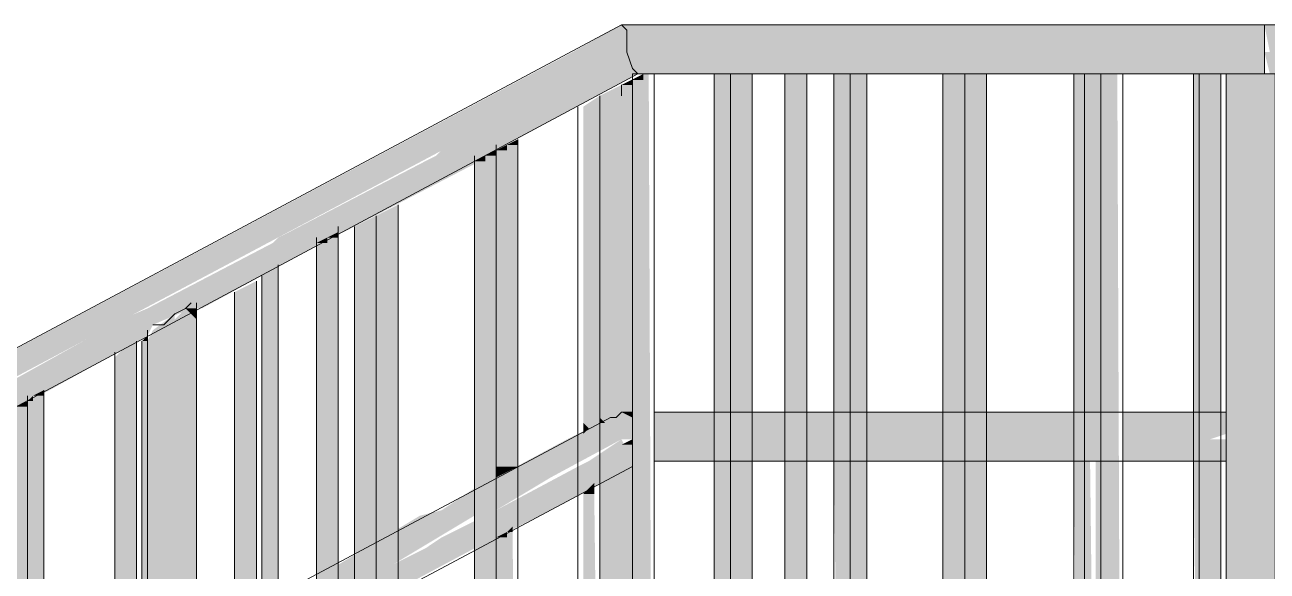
# Model space of a CAD drawing. Header units: millimetres. Extents: x -11345 to 411485, y -9810 to 73012.
# Drawn here: x 115093 to 116058, y -1124 to -700 of the extents above; entities that cross this region are included whole.
import ezdxf

# ---------------------------------------------------------------- set-up
doc = ezdxf.new("R2010")
doc.units = ezdxf.units.MM
doc.layers.add('PDF _Ограждение', color=7, linetype='Continuous', true_color=0x7f7f7f)

msp = doc.modelspace()

# ---------------------------------------------------------------- hatches: boundary and pattern name
at = {"layer": 'PDF _Ограждение', "transparency": 33554559}
for points in [[(115382.74295, -840.15664), (115348.88211, -857.08706), (115348.88211, -1111.04343), (115382.74295, -1094.113)], [(115281.16041, -890.94791), (115276.9278, -895.18052), (115276.9278, -1149.13688), (115281.16041, -1144.90428), (115289.62562, -1140.67167), (115289.62562, -886.71531)], [(115272.6952, -899.41313), (115255.76477, -907.87834), (115255.76477, -1161.8347), (115272.6952, -1153.36949)], [(115171.11265, -950.2044), (115162.64744, -958.66961), (115162.64744, -1208.39337), (115171.11265, -1208.39337), (115179.57786, -1204.16076), (115179.57786, -945.97179)]]:
    msp.add_hatch(color=256, dxfattribs=at).paths.add_polyline_path(points)

# ---------------------------------------------------------------- linework, layer by layer
at = {"layer": 'PDF _Ограждение', "color": 7, "lineweight": 9}
for points in [[(114358.45229, -1386.16282), (115568.97762, -738.5741), (116055.72732, -738.5741), (116055.72732, -721.64367), (116055.72732, -700.48064), (115556.2798, -700.48064), (114358.45229, -1339.60415), (114358.45229, -1343.83676), (114358.45229, -1348.06937), (114358.45229, -1352.30197), (114358.45229, -1356.53458), (114358.45229, -1360.76718), (114358.45229, -1369.2324), (114358.45229, -1373.465), (114358.45229, -1377.69761), (114358.45229, -1381.93022), (114278.03277, -1381.93022), (114278.03277, -1360.76718), (114278.03277, -1339.60415)], [(115568.97762, -738.5741), (115564.74501, -734.34149), (115560.51241, -721.64367), (115560.51241, -704.71325), (115556.2798, -700.48064)], [(116064.19253, -738.5741), (116195.40331, -738.5741), (116195.40331, -721.64367), (116195.40331, -700.48064), (116055.72732, -700.48064)], [(116026.09907, -1889.84294), (116026.09907, -738.5741), (116043.0295, -738.5741), (116064.19253, -738.5741), (116064.19253, -1889.84294)], [(115458.92986, -793.59797), (115458.92986, -1851.74949), (115454.69726, -1851.74949), (115454.69726, -1855.98209), (115450.46465, -1855.98209), (115446.23204, -1860.2147), (115441.99944, -1860.2147), (115441.99944, -802.06319)], [(115336.18429, -857.08706), (115336.18429, -1919.47118), (115331.95168, -1919.47118), (115327.71907, -1923.70379), (115323.48647, -1923.70379), (115319.25386, -1927.9364), (115319.25386, -865.55228)], [(115226.13653, -916.34355), (115226.13653, -2076.07761), (115221.90392, -2080.31021), (115217.67132, -2080.31021), (115209.20611, -2088.77543), (115200.74089, -2093.00803), (115192.27568, -2093.00803), (115188.04308, -2097.24064), (115188.04308, -937.50658)], [(115192.27568, -933.27397), (115200.74089, -933.27397), (115209.20611, -924.80876), (115217.67132, -920.57616), (115221.90392, -916.34355)], [(115094.92574, -988.29785), (115094.92574, -2046.44936), (115090.69314, -2046.44936), (115090.69314, -2050.68197), (115086.46053, -2050.68197), (115082.22792, -2054.91458), (115077.99532, -2054.91458), (115077.99532, -996.76306)]]:
    msp.add_lwpolyline(points, dxfattribs=at)
for points in [[(115564.74501, -738.5741), (115573.21023, -738.5741), (115581.67544, -738.5741), (115581.67544, -1800.95821), (115573.21023, -1800.95821), (115564.74501, -1800.95821)], [(115683.25798, -738.5741), (115691.7232, -738.5741), (115700.18841, -738.5741), (115700.18841, -1800.95821), (115691.7232, -1800.95821), (115683.25798, -1800.95821)], [(115806.00356, -738.5741), (115814.46877, -738.5741), (115822.93398, -738.5741), (115822.93398, -1800.95821), (115814.46877, -1800.95821), (115806.00356, -1800.95821)], [(115928.74913, -738.5741), (115937.21435, -738.5741), (115945.67956, -738.5741), (115945.67956, -1800.95821), (115937.21435, -1800.95821), (115928.74913, -1800.95821)], [(115547.81459, -1005.22828), (115552.0472, -1005.22828), (115556.2798, -1000.99567), (115560.51241, -1000.99567), (115564.74501, -1000.99567), (115560.51241, -1000.99567), (115556.2798, -1000.99567), (115552.0472, -1005.22828)]]:
    msp.add_lwpolyline(points, close=True, dxfattribs=at)
at = {"layer": 'PDF _Ограждение', "lineweight": 0}
for points in [[(115573.21023, -742.8067), (115564.74501, -742.8067), (115573.21023, -742.8067)], [(115814.46877, -738.5741), (115568.97762, -738.5741), (115814.46877, -738.5741)], [(115556.2798, -755.50452), (115556.2798, -747.03931), (115556.2798, -755.50452)], [(115683.25798, -1000.99567), (115585.90804, -1000.99567), (115683.25798, -1000.99567)]]:
    msp.add_lwpolyline(points, dxfattribs=at)
at = {"layer": 'PDF _Ограждение', "color": 7, "lineweight": 9, "ltscale": 3.59821}
for points in [[(115628.2341, -738.5741), (115628.2341, -1800.95821)], [(115640.93192, -1800.95821), (115640.93192, -738.5741)], [(115657.86235, -738.5741), (115657.86235, -1800.95821)], [(115721.35144, -738.5741), (115721.35144, -1800.95821)], [(115734.04926, -1800.95821), (115734.04926, -738.5741)], [(115746.74707, -738.5741), (115746.74707, -1800.95821)], [(115822.93398, -1800.95821), (115822.93398, -738.5741)], [(115839.86441, -738.5741), (115839.86441, -1800.95821)], [(115907.5861, -738.5741), (115907.5861, -1800.95821)], [(115916.05132, -1800.95821), (115916.05132, -738.5741)], [(116000.70344, -738.5741), (116000.70344, -1800.95821)], [(116004.93604, -1800.95821), (116004.93604, -738.5741)], [(116021.86647, -738.5741), (116021.86647, -1800.95821)]]:
    msp.add_lwpolyline(points, dxfattribs=at)
at = {"layer": 'PDF _Ограждение', "color": 7, "lineweight": 9, "ltscale": 3.555878}
for points in [[(115539.34938, -1898.30815), (115539.34938, -755.50452)], [(115522.41895, -763.96973), (115522.41895, -1919.47118)], [(115475.86029, -789.36537), (115475.86029, -1843.28427)], [(115441.99944, -806.29579), (115441.99944, -1860.2147)], [(115382.74295, -840.15664), (115382.74295, -1894.07555)], [(115348.88211, -857.08706), (115348.88211, -1911.00597)], [(115336.18429, -1919.47118), (115336.18429, -861.31967)], [(115319.25386, -869.78488), (115319.25386, -1927.9364)], [(115289.62562, -886.71531), (115289.62562, -1940.63421)], [(115276.9278, -1949.09943), (115276.9278, -895.18052)], [(115272.6952, -1953.33203), (115272.6952, -899.41313)], [(115255.76477, -907.87834), (115255.76477, -1961.79724)], [(115226.13653, -2076.07761), (115226.13653, -920.57616)], [(115162.64744, -954.437), (115162.64744, -2012.58852)], [(115179.57786, -1999.8907), (115179.57786, -945.97179)], [(115183.81047, -1999.8907), (115183.81047, -945.97179)], [(115107.62356, -984.06525), (115107.62356, -2037.98415)]]:
    msp.add_lwpolyline(points, dxfattribs=at)
msp.add_lwpolyline([(115365.81253, -848.62185), (115365.81253, -1902.54076)], close=True, dxfattribs=at)
at = {"layer": 'PDF _Ограждение', "color": 7, "lineweight": 9, "ltscale": 1.058297}
for points in [[(116026.09907, -1000.99567), (115581.67544, -1000.99567)], [(115581.67544, -1039.08913), (116026.09907, -1039.08913)]]:
    msp.add_lwpolyline(points, dxfattribs=at)
at = {"layer": 'PDF _Ограждение', "color": 7, "lineweight": 9, "ltscale": 1.212939}
for points in [[(115547.81459, -1005.22828), (114388.08053, -1623.18876)], [(114388.08053, -1669.74743), (115564.74501, -1043.32173)]]:
    msp.add_lwpolyline(points, dxfattribs=at)
at = {"layer": 'PDF _Ограждение', "lineweight": 0}
for points in [[(115564.74501, -1039.08913), (115564.74501, -1039.08913), (115564.74501, -1039.08913)], [(115458.92986, -1051.78694), (115458.92986, -1051.78694), (115458.92986, -1051.78694)], [(115458.92986, -1077.18258), (115458.92986, -1077.18258), (115458.92986, -1077.18258)], [(115458.92986, -1098.34561), (115458.92986, -1098.34561), (115458.92986, -1098.34561)]]:
    msp.add_lwpolyline(points, close=True, dxfattribs=at)
at = {"layer": 'PDF _Ограждение', "transparency": 33554559}
for points in [[(115556.2798, -700.48064), (115560.51241, -721.64367), (115518.18635, -721.64367)], [(116055.72732, -700.48064), (115556.2798, -700.48064), (115556.2798, -700.48064)], [(116055.72732, -700.48064), (115556.2798, -700.48064), (116055.72732, -721.64367)], [(115556.2798, -700.48064), (116055.72732, -721.64367), (115560.51241, -721.64367)], [(116195.40331, -700.48064), (116055.72732, -700.48064), (116055.72732, -700.48064)], [(116195.40331, -700.48064), (116055.72732, -700.48064), (116195.40331, -721.64367)], [(116055.72732, -700.48064), (116195.40331, -721.64367), (116059.95992, -721.64367)], [(115518.18635, -721.64367), (114396.54574, -1339.60415), (114358.45229, -1339.60415)], [(115560.51241, -721.64367), (115518.18635, -721.64367), (114396.54574, -1339.60415)], [(115560.51241, -721.64367), (115568.97762, -738.5741), (115526.65156, -738.5741)], [(116055.72732, -721.64367), (115560.51241, -721.64367), (116055.72732, -738.5741)], [(115560.51241, -721.64367), (116055.72732, -738.5741), (115568.97762, -738.5741)], [(116195.40331, -721.64367), (116055.72732, -721.64367), (116195.40331, -738.5741)], [(116055.72732, -721.64367), (116195.40331, -738.5741), (116059.95992, -738.5741)], [(115526.65156, -738.5741), (115458.92986, -797.83058), (115416.6038, -797.83058)], [(115568.97762, -738.5741), (115526.65156, -738.5741), (115458.92986, -797.83058)], [(115564.74501, -742.8067), (115564.74501, -747.03931), (115556.2798, -747.03931)], [(115573.21023, -738.5741), (115573.21023, -742.8067), (115564.74501, -742.8067)], [(115564.74501, -742.8067), (115573.21023, -742.8067), (115573.21023, -742.8067)], [(115573.21023, -742.8067), (115564.74501, -742.8067), (115573.21023, -1800.95821)], [(115564.74501, -742.8067), (115573.21023, -1800.95821), (115564.74501, -1800.95821)], [(115814.46877, -738.5741), (115814.46877, -738.5741), (115568.97762, -738.5741)], [(115814.46877, -738.5741), (115568.97762, -738.5741), (116055.72732, -738.5741)], [(115568.97762, -738.5741), (115814.46877, -738.5741), (115810.23616, -738.5741)], [(115577.44283, -738.5741), (115573.21023, -738.5741), (115581.67544, -1800.95821)], [(115573.21023, -738.5741), (115581.67544, -1800.95821), (115573.21023, -1800.95821)], [(115636.69932, -738.5741), (115628.2341, -738.5741), (115636.69932, -916.34355)], [(115628.2341, -738.5741), (115636.69932, -916.34355), (115628.2341, -916.34355)], [(115640.93192, -738.5741), (115636.69932, -738.5741), (115640.93192, -1000.99567)], [(115636.69932, -738.5741), (115640.93192, -1000.99567), (115636.69932, -1000.99567)], [(115649.39713, -738.5741), (115640.93192, -738.5741), (115649.39713, -1000.99567)], [(115640.93192, -738.5741), (115649.39713, -1000.99567), (115640.93192, -1000.99567)], [(115657.86235, -738.5741), (115649.39713, -738.5741), (115657.86235, -1000.99567)], [(115649.39713, -738.5741), (115657.86235, -1000.99567), (115649.39713, -1000.99567)], [(115691.7232, -738.5741), (115683.25798, -738.5741), (115691.7232, -1800.95821)], [(115683.25798, -738.5741), (115691.7232, -1800.95821), (115683.25798, -1800.95821)], [(115700.18841, -738.5741), (115691.7232, -738.5741), (115700.18841, -1800.95821)], [(115691.7232, -738.5741), (115700.18841, -1800.95821), (115691.7232, -1800.95821)], [(115729.81665, -738.5741), (115721.35144, -738.5741), (115729.81665, -1000.99567)], [(115721.35144, -738.5741), (115729.81665, -1000.99567), (115721.35144, -1000.99567)], [(115734.04926, -738.5741), (115729.81665, -738.5741), (115734.04926, -1000.99567)], [(115729.81665, -738.5741), (115734.04926, -1000.99567), (115729.81665, -1000.99567)], [(115738.28186, -738.5741), (115734.04926, -738.5741), (115738.28186, -818.99361)], [(115734.04926, -738.5741), (115738.28186, -818.99361), (115734.04926, -818.99361)], [(115746.74707, -738.5741), (115738.28186, -738.5741), (115746.74707, -1000.99567)], [(115738.28186, -738.5741), (115746.74707, -1000.99567), (115738.28186, -1000.99567)], [(115814.46877, -738.5741), (115806.00356, -738.5741), (115814.46877, -1800.95821)], [(115806.00356, -738.5741), (115814.46877, -1800.95821), (115806.00356, -1800.95821)], [(115822.93398, -738.5741), (115814.46877, -738.5741), (115822.93398, -1800.95821)], [(115814.46877, -738.5741), (115822.93398, -1800.95821), (115814.46877, -1800.95821)], [(115831.39919, -738.5741), (115822.93398, -738.5741), (115831.39919, -818.99361)], [(115822.93398, -738.5741), (115831.39919, -818.99361), (115822.93398, -818.99361)], [(115839.86441, -738.5741), (115831.39919, -738.5741), (115839.86441, -1000.99567)], [(115831.39919, -738.5741), (115839.86441, -1000.99567), (115831.39919, -1000.99567)], [(115916.05132, -738.5741), (115907.5861, -738.5741), (115916.05132, -818.99361)], [(115907.5861, -738.5741), (115916.05132, -818.99361), (115907.5861, -818.99361)], [(115924.51653, -738.5741), (115916.05132, -738.5741), (115924.51653, -1000.99567)], [(115916.05132, -738.5741), (115924.51653, -1000.99567), (115916.05132, -1000.99567)], [(115928.74913, -738.5741), (115924.51653, -738.5741), (115928.74913, -1000.99567)], [(115924.51653, -738.5741), (115928.74913, -1000.99567), (115924.51653, -1000.99567)], [(115937.21435, -738.5741), (115928.74913, -738.5741), (115937.21435, -1800.95821)], [(115928.74913, -738.5741), (115937.21435, -1800.95821), (115928.74913, -1800.95821)], [(115941.44695, -738.5741), (115937.21435, -738.5741), (115945.67956, -1800.95821)], [(115937.21435, -738.5741), (115945.67956, -1800.95821), (115937.21435, -1800.95821)], [(116004.93604, -738.5741), (116000.70344, -738.5741), (116004.93604, -1000.99567)], [(116000.70344, -738.5741), (116004.93604, -1000.99567), (116000.70344, -1000.99567)], [(116013.40125, -738.5741), (116004.93604, -738.5741), (116013.40125, -818.99361)], [(116004.93604, -738.5741), (116013.40125, -818.99361), (116004.93604, -818.99361)], [(116021.86647, -738.5741), (116013.40125, -738.5741), (116021.86647, -1000.99567)], [(116013.40125, -738.5741), (116021.86647, -1000.99567), (116013.40125, -1000.99567)], [(116043.0295, -738.5741), (116026.09907, -738.5741), (116043.0295, -1800.95821)], [(116026.09907, -738.5741), (116043.0295, -1800.95821), (116026.09907, -1800.95821)], [(116064.19253, -738.5741), (116043.0295, -738.5741), (116064.19253, -1805.19082)], [(116043.0295, -738.5741), (116064.19253, -1805.19082), (116043.0295, -1805.19082)], [(115556.2798, -747.03931), (115556.2798, -755.50452), (115539.34938, -755.50452)], [(115564.74501, -747.03931), (115556.2798, -747.03931), (115564.74501, -1000.99567)], [(115556.2798, -747.03931), (115564.74501, -1000.99567), (115556.2798, -1000.99567)], [(115539.34938, -755.50452), (115539.34938, -763.96973), (115526.65156, -763.96973)], [(115556.2798, -755.50452), (115539.34938, -755.50452), (115556.2798, -1000.99567)], [(115539.34938, -755.50452), (115556.2798, -1000.99567), (115539.34938, -1000.99567)], [(115539.34938, -763.96973), (115526.65156, -763.96973), (115539.34938, -1009.46088)], [(115526.65156, -763.96973), (115539.34938, -1009.46088), (115526.65156, -1009.46088)], [(115475.86029, -789.36537), (115475.86029, -793.59797), (115467.39507, -793.59797)], [(115416.6038, -797.83058), (115450.46465, -802.06319), (115412.3712, -802.06319)], [(115458.92986, -797.83058), (115416.6038, -797.83058), (115450.46465, -802.06319)], [(115458.92986, -797.83058), (115458.92986, -802.06319), (115450.46465, -802.06319)], [(115467.39507, -793.59797), (115467.39507, -797.83058), (115458.92986, -797.83058)], [(115467.39507, -797.83058), (115458.92986, -797.83058), (115467.39507, -1043.32173)], [(115458.92986, -797.83058), (115467.39507, -1043.32173), (115458.92986, -1043.32173)], [(115475.86029, -793.59797), (115467.39507, -793.59797), (115475.86029, -1043.32173)], [(115467.39507, -793.59797), (115475.86029, -1043.32173), (115467.39507, -1043.32173)], [(115403.90598, -806.29579), (115340.41689, -861.31967), (115298.09083, -861.31967)], [(115446.23204, -806.29579), (115403.90598, -806.29579), (115340.41689, -861.31967)], [(115412.3712, -802.06319), (115446.23204, -806.29579), (115403.90598, -806.29579)], [(115450.46465, -802.06319), (115412.3712, -802.06319), (115446.23204, -806.29579)], [(115450.46465, -802.06319), (115450.46465, -806.29579), (115441.99944, -806.29579)], [(115450.46465, -806.29579), (115441.99944, -806.29579), (115450.46465, -1855.98209)], [(115441.99944, -806.29579), (115450.46465, -1855.98209), (115441.99944, -1855.98209)], [(115458.92986, -802.06319), (115450.46465, -802.06319), (115458.92986, -1851.74949)], [(115450.46465, -802.06319), (115458.92986, -1851.74949), (115450.46465, -1851.74949)], [(115738.28186, -818.99361), (115734.04926, -818.99361), (115738.28186, -1000.99567)], [(115734.04926, -818.99361), (115738.28186, -1000.99567), (115734.04926, -1000.99567)], [(115822.93398, -818.99361), (115822.93398, -1000.99567), (115822.93398, -1000.99567)], [(115831.39919, -818.99361), (115822.93398, -818.99361), (115831.39919, -1000.99567)], [(115822.93398, -818.99361), (115831.39919, -1000.99567), (115822.93398, -1000.99567)], [(115916.05132, -818.99361), (115907.5861, -818.99361), (115916.05132, -1000.99567)], [(115907.5861, -818.99361), (115916.05132, -1000.99567), (115907.5861, -1000.99567)], [(116013.40125, -818.99361), (116004.93604, -818.99361), (116013.40125, -1000.99567)], [(116004.93604, -818.99361), (116013.40125, -1000.99567), (116004.93604, -1000.99567)], [(115289.62562, -865.55228), (115323.48647, -869.78488), (115285.39301, -869.78488)], [(115298.09083, -861.31967), (115327.71907, -865.55228), (115289.62562, -865.55228)], [(115327.71907, -865.55228), (115289.62562, -865.55228), (115323.48647, -869.78488)], [(115340.41689, -861.31967), (115298.09083, -861.31967), (115327.71907, -865.55228)], [(115327.71907, -865.55228), (115327.71907, -869.78488), (115319.25386, -869.78488)], [(115336.18429, -861.31967), (115336.18429, -865.55228), (115327.71907, -865.55228)], [(115336.18429, -865.55228), (115327.71907, -865.55228), (115336.18429, -1919.47118)], [(115327.71907, -865.55228), (115336.18429, -1919.47118), (115327.71907, -1919.47118)], [(115285.39301, -869.78488), (115230.36914, -920.57616), (115188.04308, -920.57616)], [(115323.48647, -869.78488), (115285.39301, -869.78488), (115230.36914, -920.57616)], [(115327.71907, -869.78488), (115319.25386, -869.78488), (115327.71907, -1923.70379)], [(115319.25386, -869.78488), (115327.71907, -1923.70379), (115319.25386, -1923.70379)], [(115636.69932, -916.34355), (115628.2341, -916.34355), (115636.69932, -1000.99567)], [(115628.2341, -916.34355), (115636.69932, -1000.99567), (115628.2341, -1000.99567)], [(115188.04308, -920.57616), (115192.27568, -933.27397), (115158.41483, -933.27397)], [(115188.04308, -920.57616), (115221.90392, -920.57616), (115221.90392, -920.57616)], [(115221.90392, -920.57616), (115221.90392, -920.57616), (115188.04308, -920.57616)], [(115221.90392, -920.57616), (115188.04308, -920.57616), (115192.27568, -933.27397)], [(115209.20611, -924.80876), (115209.20611, -937.50658), (115192.27568, -937.50658)], [(115217.67132, -920.57616), (115226.13653, -929.04137), (115209.20611, -929.04137)], [(115221.90392, -920.57616), (115226.13653, -920.57616), (115217.67132, -920.57616)], [(115226.13653, -920.57616), (115217.67132, -920.57616), (115226.13653, -929.04137)], [(115221.90392, -920.57616), (115230.36914, -920.57616), (115230.36914, -920.57616)], [(115230.36914, -920.57616), (115226.13653, -920.57616), (115221.90392, -920.57616)], [(115230.36914, -920.57616), (115230.36914, -920.57616), (115226.13653, -920.57616)], [(115158.41483, -933.27397), (115188.04308, -941.73919), (115145.71701, -941.73919)], [(115192.27568, -933.27397), (115158.41483, -933.27397), (115188.04308, -941.73919)], [(115226.13653, -929.04137), (115209.20611, -929.04137), (115226.13653, -1974.49506)], [(115209.20611, -929.04137), (115226.13653, -1974.49506), (115209.20611, -1974.49506)], [(115145.71701, -941.73919), (115111.85617, -984.06525), (115069.53011, -984.06525)], [(115188.04308, -941.73919), (115145.71701, -941.73919), (115111.85617, -984.06525)], [(115188.04308, -941.73919), (115188.04308, -945.97179), (115183.81047, -945.97179)], [(115192.27568, -937.50658), (115209.20611, -945.97179), (115188.04308, -945.97179)], [(115209.20611, -937.50658), (115192.27568, -937.50658), (115209.20611, -945.97179)], [(115188.04308, -945.97179), (115183.81047, -945.97179), (115188.04308, -1022.1587)], [(115183.81047, -945.97179), (115188.04308, -1022.1587), (115183.81047, -1022.1587)], [(115209.20611, -945.97179), (115188.04308, -945.97179), (115209.20611, -1995.65809)], [(115188.04308, -945.97179), (115209.20611, -1995.65809), (115188.04308, -1995.65809)], [(115111.85617, -984.06525), (115069.53011, -984.06525), (115086.46053, -996.76306)], [(115107.62356, -984.06525), (115107.62356, -988.29785), (115099.15835, -988.29785)], [(115094.92574, -992.53046), (115094.92574, -996.76306), (115086.46053, -996.76306)], [(115099.15835, -988.29785), (115099.15835, -992.53046), (115094.92574, -992.53046)], [(115099.15835, -992.53046), (115094.92574, -992.53046), (115099.15835, -1208.39337)], [(115094.92574, -992.53046), (115099.15835, -1208.39337), (115094.92574, -1208.39337)], [(115107.62356, -988.29785), (115099.15835, -988.29785), (115107.62356, -1208.39337)], [(115099.15835, -988.29785), (115107.62356, -1208.39337), (115099.15835, -1208.39337)], [(115094.92574, -996.76306), (115086.46053, -996.76306), (115094.92574, -2046.44936)], [(115086.46053, -996.76306), (115094.92574, -2046.44936), (115086.46053, -2046.44936)], [(115556.2798, -1000.99567), (115539.34938, -1000.99567), (115552.0472, -1005.22828)], [(115539.34938, -1000.99567), (115552.0472, -1005.22828), (115539.34938, -1005.22828)], [(115556.2798, -1000.99567), (115564.74501, -1005.22828), (115547.81459, -1005.22828)], [(115564.74501, -1000.99567), (115556.2798, -1000.99567), (115556.2798, -1000.99567)], [(115564.74501, -1000.99567), (115556.2798, -1000.99567), (115564.74501, -1005.22828)], [(115556.2798, -1000.99567), (115560.51241, -1000.99567), (115560.51241, -1000.99567)], [(115560.51241, -1000.99567), (115560.51241, -1000.99567), (115556.2798, -1000.99567)], [(115560.51241, -1000.99567), (115556.2798, -1000.99567), (115564.74501, -1000.99567)], [(115585.90804, -1000.99567), (115683.25798, -1000.99567), (115581.67544, -1000.99567)], [(115683.25798, -1000.99567), (115581.67544, -1000.99567), (115683.25798, -1013.69349)], [(115581.67544, -1000.99567), (115683.25798, -1013.69349), (115581.67544, -1013.69349)], [(115683.25798, -1000.99567), (115585.90804, -1000.99567), (115585.90804, -1000.99567)], [(115806.00356, -1000.99567), (115700.18841, -1000.99567), (115700.18841, -1000.99567)], [(115806.00356, -1000.99567), (115700.18841, -1000.99567), (115806.00356, -1017.92609)], [(115700.18841, -1000.99567), (115806.00356, -1017.92609), (115700.18841, -1017.92609)], [(115928.74913, -1000.99567), (115822.93398, -1000.99567), (115822.93398, -1000.99567)], [(115928.74913, -1000.99567), (115822.93398, -1000.99567), (115928.74913, -1022.1587)], [(115822.93398, -1000.99567), (115928.74913, -1022.1587), (115822.93398, -1022.1587)], [(116026.09907, -1000.99567), (115945.67956, -1000.99567), (115945.67956, -1000.99567)], [(116026.09907, -1000.99567), (115945.67956, -1000.99567), (116026.09907, -1017.92609)], [(115945.67956, -1000.99567), (116026.09907, -1017.92609), (115945.67956, -1017.92609)], [(115547.81459, -1005.22828), (115556.2798, -1022.1587), (115513.95374, -1022.1587)], [(115526.65156, -1009.46088), (115526.65156, -1013.69349), (115530.88417, -1013.69349)], [(115526.65156, -1009.46088), (115539.34938, -1009.46088), (115530.88417, -1013.69349)], [(115543.58198, -1009.46088), (115539.34938, -1009.46088), (115539.34938, -1005.22828)], [(115539.34938, -1005.22828), (115552.0472, -1005.22828), (115543.58198, -1009.46088)], [(115543.58198, -1009.46088), (115543.58198, -1009.46088), (115539.34938, -1009.46088)], [(115564.74501, -1005.22828), (115547.81459, -1005.22828), (115564.74501, -1017.92609)], [(115547.81459, -1005.22828), (115564.74501, -1017.92609), (115552.0472, -1017.92609)], [(115183.81047, -1022.1587), (115183.81047, -1195.69555), (115188.04308, -1195.69555)], [(115183.81047, -1022.1587), (115188.04308, -1022.1587), (115188.04308, -1195.69555)], [(115513.95374, -1022.1587), (115501.25592, -1051.78694), (115458.92986, -1051.78694)], [(115556.2798, -1022.1587), (115513.95374, -1022.1587), (115501.25592, -1051.78694)], [(115526.65156, -1013.69349), (115530.88417, -1013.69349), (115526.65156, -1017.92609)], [(115556.2798, -1022.1587), (115564.74501, -1039.08913), (115530.88417, -1039.08913)], [(115552.0472, -1017.92609), (115552.0472, -1022.1587), (115564.74501, -1022.1587)], [(115552.0472, -1017.92609), (115564.74501, -1017.92609), (115564.74501, -1022.1587)], [(115552.0472, -1022.1587), (115564.74501, -1022.1587), (115556.2798, -1022.1587)], [(115564.74501, -1022.1587), (115564.74501, -1026.39131), (115556.2798, -1026.39131)], [(115683.25798, -1013.69349), (115581.67544, -1013.69349), (115683.25798, -1022.1587)], [(115581.67544, -1013.69349), (115683.25798, -1022.1587), (115581.67544, -1022.1587)], [(115683.25798, -1022.1587), (115581.67544, -1022.1587), (115581.67544, -1022.1587)], [(115683.25798, -1022.1587), (115581.67544, -1022.1587), (115683.25798, -1039.08913)], [(115581.67544, -1022.1587), (115683.25798, -1039.08913), (115581.67544, -1039.08913)], [(115806.00356, -1017.92609), (115700.18841, -1017.92609), (115806.00356, -1022.1587)], [(115700.18841, -1017.92609), (115806.00356, -1022.1587), (115700.18841, -1022.1587)], [(115806.00356, -1022.1587), (115700.18841, -1022.1587), (115806.00356, -1039.08913)], [(115700.18841, -1022.1587), (115806.00356, -1039.08913), (115700.18841, -1039.08913)], [(115928.74913, -1022.1587), (115822.93398, -1022.1587), (115928.74913, -1039.08913)], [(115822.93398, -1022.1587), (115928.74913, -1039.08913), (115822.93398, -1039.08913)], [(116026.09907, -1017.92609), (115945.67956, -1017.92609), (116013.40125, -1022.1587)], [(115945.67956, -1017.92609), (116013.40125, -1022.1587), (115945.67956, -1022.1587)], [(116026.09907, -1022.1587), (115945.67956, -1022.1587), (116026.09907, -1039.08913)], [(115945.67956, -1022.1587), (116026.09907, -1039.08913), (115945.67956, -1039.08913)], [(115564.74501, -1026.39131), (115556.2798, -1026.39131), (115564.74501, -1039.08913)], [(115556.2798, -1026.39131), (115564.74501, -1039.08913), (115564.74501, -1039.08913)], [(115530.88417, -1039.08913), (115564.74501, -1043.32173), (115522.41895, -1043.32173)], [(115564.74501, -1039.08913), (115530.88417, -1039.08913), (115564.74501, -1043.32173)], [(115628.2341, -1039.08913), (115628.2341, -1039.08913), (115581.67544, -1039.08913)], [(115628.2341, -1039.08913), (115581.67544, -1039.08913), (115683.25798, -1039.08913)], [(115636.69932, -1039.08913), (115628.2341, -1039.08913), (115636.69932, -1398.86064)], [(115628.2341, -1039.08913), (115636.69932, -1398.86064), (115628.2341, -1398.86064)], [(115640.93192, -1039.08913), (115636.69932, -1039.08913), (115640.93192, -1398.86064)], [(115636.69932, -1039.08913), (115640.93192, -1398.86064), (115636.69932, -1398.86064)], [(115649.39713, -1039.08913), (115640.93192, -1039.08913), (115649.39713, -1398.86064)], [(115640.93192, -1039.08913), (115649.39713, -1398.86064), (115640.93192, -1398.86064)], [(115657.86235, -1039.08913), (115649.39713, -1039.08913), (115657.86235, -1398.86064)], [(115649.39713, -1039.08913), (115657.86235, -1398.86064), (115649.39713, -1398.86064)], [(115700.18841, -1039.08913), (115776.37532, -1039.08913), (115776.37532, -1039.08913)], [(115776.37532, -1039.08913), (115776.37532, -1039.08913), (115700.18841, -1039.08913)], [(115776.37532, -1039.08913), (115700.18841, -1039.08913), (115806.00356, -1039.08913)], [(115729.81665, -1039.08913), (115721.35144, -1039.08913), (115729.81665, -1398.86064)], [(115721.35144, -1039.08913), (115729.81665, -1398.86064), (115725.58404, -1398.86064)], [(115734.04926, -1039.08913), (115729.81665, -1039.08913), (115734.04926, -1398.86064)], [(115729.81665, -1039.08913), (115734.04926, -1398.86064), (115729.81665, -1398.86064)], [(115738.28186, -1398.86064), (115734.04926, -1398.86064), (115734.04926, -1039.08913)], [(115734.04926, -1039.08913), (115738.28186, -1039.08913), (115738.28186, -1398.86064)], [(115746.74707, -1039.08913), (115738.28186, -1039.08913), (115746.74707, -1398.86064)], [(115738.28186, -1039.08913), (115746.74707, -1398.86064), (115738.28186, -1398.86064)], [(115827.16659, -1039.08913), (115827.16659, -1039.08913), (115822.93398, -1039.08913)], [(115827.16659, -1039.08913), (115822.93398, -1039.08913), (115928.74913, -1039.08913)], [(115831.39919, -1398.86064), (115822.93398, -1398.86064), (115822.93398, -1039.08913)], [(115822.93398, -1039.08913), (115831.39919, -1039.08913), (115831.39919, -1398.86064)], [(115839.86441, -1039.08913), (115831.39919, -1039.08913), (115839.86441, -1398.86064)], [(115831.39919, -1039.08913), (115839.86441, -1398.86064), (115831.39919, -1398.86064)], [(115916.05132, -1039.08913), (115907.5861, -1039.08913), (115916.05132, -1398.86064)], [(115907.5861, -1039.08913), (115916.05132, -1398.86064), (115911.81871, -1398.86064)], [(115920.28392, -1039.08913), (115916.05132, -1039.08913), (115924.51653, -1398.86064)], [(115916.05132, -1039.08913), (115924.51653, -1398.86064), (115916.05132, -1398.86064)], [(115928.74913, -1039.08913), (115924.51653, -1039.08913), (115928.74913, -1398.86064)], [(115924.51653, -1039.08913), (115928.74913, -1398.86064), (115924.51653, -1398.86064)], [(116013.40125, -1039.08913), (116013.40125, -1039.08913), (115945.67956, -1039.08913)], [(116013.40125, -1039.08913), (115945.67956, -1039.08913), (116026.09907, -1039.08913)], [(116004.93604, -1398.86064), (116004.93604, -1398.86064), (116000.70344, -1039.08913)], [(116004.93604, -1398.86064), (116000.70344, -1039.08913), (116004.93604, -1039.08913)], [(116013.40125, -1398.86064), (116004.93604, -1398.86064), (116004.93604, -1039.08913)], [(116004.93604, -1039.08913), (116013.40125, -1039.08913), (116013.40125, -1398.86064)], [(116021.86647, -1039.08913), (116013.40125, -1039.08913), (116021.86647, -1398.86064)], [(116013.40125, -1039.08913), (116021.86647, -1398.86064), (116013.40125, -1398.86064)], [(115522.41895, -1043.32173), (115501.25592, -1077.18258), (115458.92986, -1077.18258)], [(115458.92986, -1043.32173), (115458.92986, -1051.78694), (115458.92986, -1051.78694)], [(115458.92986, -1043.32173), (115458.92986, -1047.55434), (115467.39507, -1047.55434)], [(115458.92986, -1043.32173), (115467.39507, -1043.32173), (115467.39507, -1047.55434)], [(115458.92986, -1047.55434), (115467.39507, -1047.55434), (115458.92986, -1051.78694)], [(115501.25592, -1051.78694), (115458.92986, -1051.78694), (115458.92986, -1077.18258)], [(115458.92986, -1051.78694), (115458.92986, -1077.18258), (115458.92986, -1077.18258)], [(115475.86029, -1043.32173), (115467.39507, -1043.32173), (115467.39507, -1047.55434)], [(115467.39507, -1043.32173), (115475.86029, -1043.32173), (115475.86029, -1043.32173)], [(115475.86029, -1043.32173), (115475.86029, -1043.32173), (115467.39507, -1043.32173)], [(115564.74501, -1043.32173), (115522.41895, -1043.32173), (115501.25592, -1077.18258)], [(115556.2798, -1043.32173), (115556.2798, -1056.01955), (115539.34938, -1056.01955)], [(115564.74501, -1043.32173), (115556.2798, -1043.32173), (115556.2798, -1043.32173)], [(115564.74501, -1043.32173), (115556.2798, -1043.32173), (115564.74501, -1398.86064)], [(115556.2798, -1043.32173), (115564.74501, -1398.86064), (115556.2798, -1398.86064)], [(115441.99944, -1060.25216), (115441.99944, -1077.18258), (115416.6038, -1077.18258)], [(115535.11677, -1056.01955), (115535.11677, -1064.48476), (115526.65156, -1064.48476)], [(115556.2798, -1056.01955), (115539.34938, -1056.01955), (115556.2798, -1403.09325)], [(115539.34938, -1056.01955), (115556.2798, -1403.09325), (115539.34938, -1403.09325)], [(115535.11677, -1064.48476), (115526.65156, -1064.48476), (115539.34938, -1411.55846)], [(115526.65156, -1064.48476), (115539.34938, -1411.55846), (115526.65156, -1411.55846)], [(115416.6038, -1077.18258), (115441.99944, -1081.41519), (115399.67338, -1081.41519)], [(115441.99944, -1077.18258), (115416.6038, -1077.18258), (115441.99944, -1081.41519)], [(115501.25592, -1077.18258), (115458.92986, -1077.18258), (115458.92986, -1098.34561)], [(115458.92986, -1077.18258), (115458.92986, -1098.34561), (115458.92986, -1098.34561)], [(115399.67338, -1081.41519), (115378.51035, -1119.50864), (115336.18429, -1119.50864)], [(115441.99944, -1081.41519), (115399.67338, -1081.41519), (115378.51035, -1119.50864)], [(115441.99944, -1085.64779), (115441.99944, -1098.34561), (115416.6038, -1098.34561)], [(115471.62768, -1089.8804), (115471.62768, -1094.113), (115467.39507, -1094.113)], [(115416.6038, -1098.34561), (115441.99944, -1106.81082), (115403.90598, -1106.81082)], [(115441.99944, -1098.34561), (115416.6038, -1098.34561), (115441.99944, -1106.81082)], [(115467.39507, -1094.113), (115467.39507, -1098.34561), (115458.92986, -1098.34561)], [(115467.39507, -1098.34561), (115458.92986, -1098.34561), (115467.39507, -1441.1867)], [(115458.92986, -1098.34561), (115467.39507, -1441.1867), (115458.92986, -1441.1867)], [(115471.62768, -1094.113), (115467.39507, -1094.113), (115475.86029, -1441.1867)], [(115467.39507, -1094.113), (115475.86029, -1441.1867), (115467.39507, -1441.1867)], [(115403.90598, -1106.81082), (115378.51035, -1140.67167), (115336.18429, -1140.67167)], [(115441.99944, -1106.81082), (115403.90598, -1106.81082), (115378.51035, -1140.67167)], [(115340.41689, -1140.67167), (115336.18429, -1140.67167), (115336.18429, -1119.50864)], [(115336.18429, -1119.50864), (115378.51035, -1119.50864), (115340.41689, -1140.67167)]]:
    msp.add_solid(points, dxfattribs=at)

doc.saveas('drawing.dxf')
